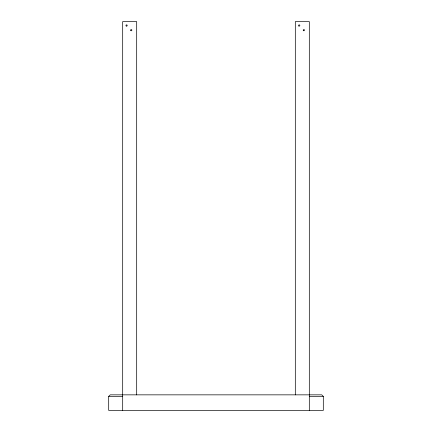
<?xml version="1.0" encoding="UTF-8"?>
<svg xmlns="http://www.w3.org/2000/svg" width="432" height="432" viewBox="0 0 432 432"><rect width="100%" height="100%" fill="white"/><g stroke="black" fill="none" stroke-linecap="round" stroke-linejoin="round"><path stroke-width="0.65" d="M108.691 396.403L110.246 394.848L321.754 394.848L323.309 396.403L323.309 410.4L108.691 410.4L108.691 396.403L122.688 396.403M309.312 396.403L323.309 396.403M309.312 410.4L309.312 21.6L295.315 21.6L295.315 394.875M136.685 394.875L136.685 21.6L122.688 21.6L122.688 410.4M303.556 30.694A0.621 0.621 0 0 0 304.49 30.154A0.621 0.621 0 0 0 303.556 29.614A0.621 0.621 0 0 0 303.556 30.694M298.89 26.028A0.621 0.621 0 0 0 299.824 25.488A0.621 0.621 0 0 0 298.89 24.948A0.621 0.621 0 0 0 298.89 26.028M130.928 30.694A0.621 0.621 0 0 0 131.863 30.154A0.621 0.621 0 0 0 130.928 29.614A0.621 0.621 0 0 0 130.928 30.694M126.263 26.028A0.621 0.621 0 0 0 127.197 25.488A0.621 0.621 0 0 0 126.263 24.948A0.621 0.621 0 0 0 126.263 26.028"/></g></svg>
